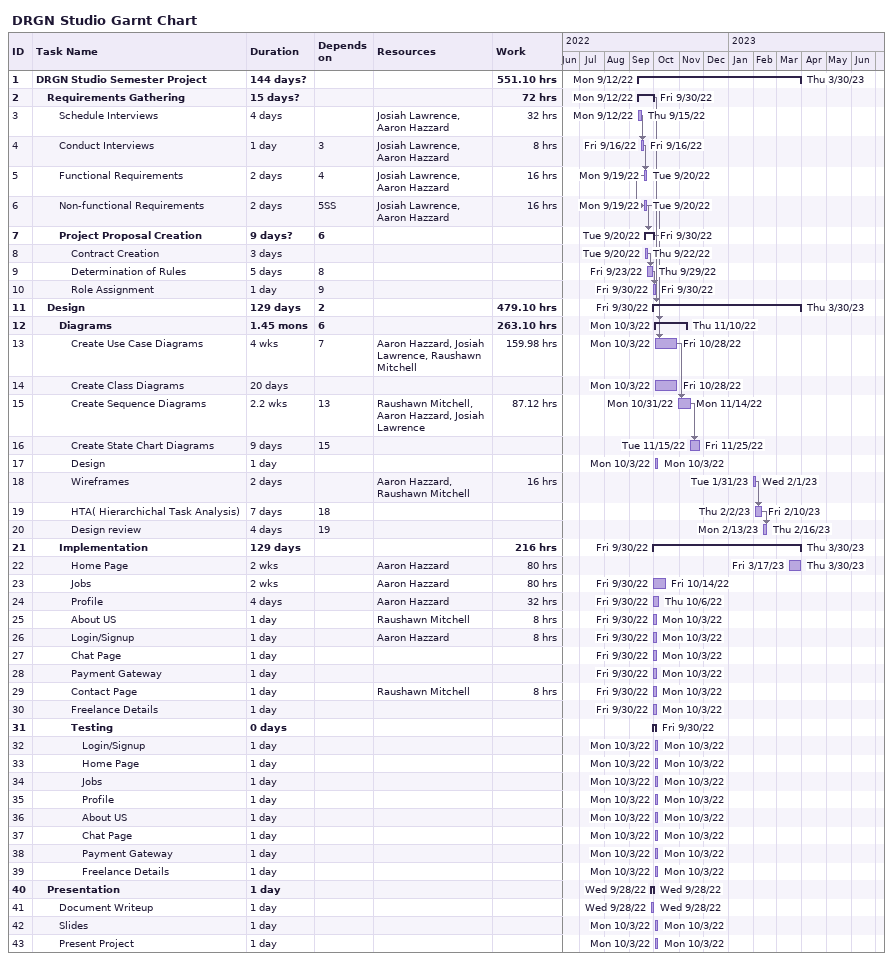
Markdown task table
DRGN Studio Garnt Chart

| ID | Level | Task | Duration | Start | Finish | Predecessors | Resources | Work (h) |
|---|---|---|---|---|---|---|---|---|
| 1 | 1 | **DRGN Studio Semester Project** | 144d? | 2022-09-12 | 2023-03-30 |  |  | 551.10 |
| 2 | 2 | **Requirements Gathering** | 15d? | 2022-09-12 | 2022-09-30 |  |  | 72 |
| 3 | 3 | Schedule Interviews | 4d | 2022-09-12 | 2022-09-15 |  | Josiah Lawrence, Aaron Hazzard | 32 |
| 4 | 3 | Conduct Interviews | 1d | 2022-09-16 | 2022-09-16 | 3 | Josiah Lawrence, Aaron Hazzard | 8 |
| 5 | 3 | Functional Requirements | 2d | 2022-09-19 | 2022-09-20 | 4 | Josiah Lawrence, Aaron Hazzard | 16 |
| 6 | 3 | Non-functional Requirements | 2d | 2022-09-19 | 2022-09-20 | 5SS | Josiah Lawrence, Aaron Hazzard | 16 |
| 7 | 3 | **Project Proposal Creation** | 9d? | 2022-09-20 | 2022-09-30 | 6 |  |  |
| 8 | 4 | Contract Creation | 3d | 2022-09-20 | 2022-09-22 |  |  |  |
| 9 | 4 | Determination of Rules | 5d | 2022-09-23 | 2022-09-29 | 8 |  |  |
| 10 | 4 | Role Assignment | 1d | 2022-09-30 | 2022-09-30 | 9 |  |  |
| 11 | 2 | **Design** | 129d | 2022-09-30 | 2023-03-30 | 2 |  | 479.10 |
| 12 | 3 | **Diagrams** | 1.45mo | 2022-10-03 | 2022-11-10 | 6 |  | 263.10 |
| 13 | 4 | Create Use Case Diagrams | 4w | 2022-10-03 | 2022-10-28 | 7 | Aaron Hazzard, Josiah Lawrence, Raushawn Mitchell | 159.98 |
| 14 | 4 | Create Class Diagrams | 20d | 2022-10-03 | 2022-10-28 |  |  |  |
| 15 | 4 | Create Sequence Diagrams | 2.2w | 2022-10-31 | 2022-11-14 | 13 | Raushawn Mitchell, Aaron Hazzard, Josiah Lawrence | 87.12 |
| 16 | 4 | Create State Chart Diagrams | 9d | 2022-11-15 | 2022-11-25 | 15 |  |  |
| 17 | 4 | Design | 1d | 2022-10-03 | 2022-10-03 |  |  |  |
| 18 | 4 | Wireframes | 2d | 2023-01-31 | 2023-02-01 |  | Aaron Hazzard, Raushawn Mitchell | 16 |
| 19 | 4 | HTA( Hierarchichal Task Analysis) | 7d | 2023-02-02 | 2023-02-10 | 18 |  |  |
| 20 | 4 | Design review | 4d | 2023-02-13 | 2023-02-16 | 19 |  |  |
| 21 | 3 | **Implementation** | 129d | 2022-09-30 | 2023-03-30 |  |  | 216 |
| 22 | 4 | Home Page | 2w | 2023-03-17 | 2023-03-30 |  | Aaron Hazzard | 80 |
| 23 | 4 | Jobs | 2w | 2022-09-30 | 2022-10-14 |  | Aaron Hazzard | 80 |
| 24 | 4 | Profile | 4d | 2022-09-30 | 2022-10-06 |  | Aaron Hazzard | 32 |
| 25 | 4 | About US | 1d | 2022-09-30 | 2022-10-03 |  | Raushawn Mitchell | 8 |
| 26 | 4 | Login/Signup | 1d | 2022-09-30 | 2022-10-03 |  | Aaron Hazzard | 8 |
| 27 | 4 | Chat Page | 1d | 2022-09-30 | 2022-10-03 |  |  |  |
| 28 | 4 | Payment Gateway | 1d | 2022-09-30 | 2022-10-03 |  |  |  |
| 29 | 4 | Contact Page | 1d | 2022-09-30 | 2022-10-03 |  | Raushawn Mitchell | 8 |
| 30 | 4 | Freelance Details | 1d | 2022-09-30 | 2022-10-03 |  |  |  |
| 31 | 4 | **Testing** | 0d | 2022-09-30 | 2022-09-30 |  |  |  |
| 32 | 5 | Login/Signup | 1d | 2022-10-03 | 2022-10-03 |  |  |  |
| 33 | 5 | Home Page | 1d | 2022-10-03 | 2022-10-03 |  |  |  |
| 34 | 5 | Jobs | 1d | 2022-10-03 | 2022-10-03 |  |  |  |
| 35 | 5 | Profile | 1d | 2022-10-03 | 2022-10-03 |  |  |  |
| 36 | 5 | About US | 1d | 2022-10-03 | 2022-10-03 |  |  |  |
| 37 | 5 | Chat Page | 1d | 2022-10-03 | 2022-10-03 |  |  |  |
| 38 | 5 | Payment Gateway | 1d | 2022-10-03 | 2022-10-03 |  |  |  |
| 39 | 5 | Freelance Details | 1d | 2022-10-03 | 2022-10-03 |  |  |  |
| 40 | 2 | **Presentation** | 1d | 2022-09-28 | 2022-09-28 |  |  |  |
| 41 | 3 | Document Writeup | 1d | 2022-09-28 | 2022-09-28 |  |  |  |
| 42 | 3 | Slides | 1d | 2022-10-03 | 2022-10-03 |  |  |  |
| 43 | 3 | Present Project | 1d | 2022-10-03 | 2022-10-03 |  |  |  |
